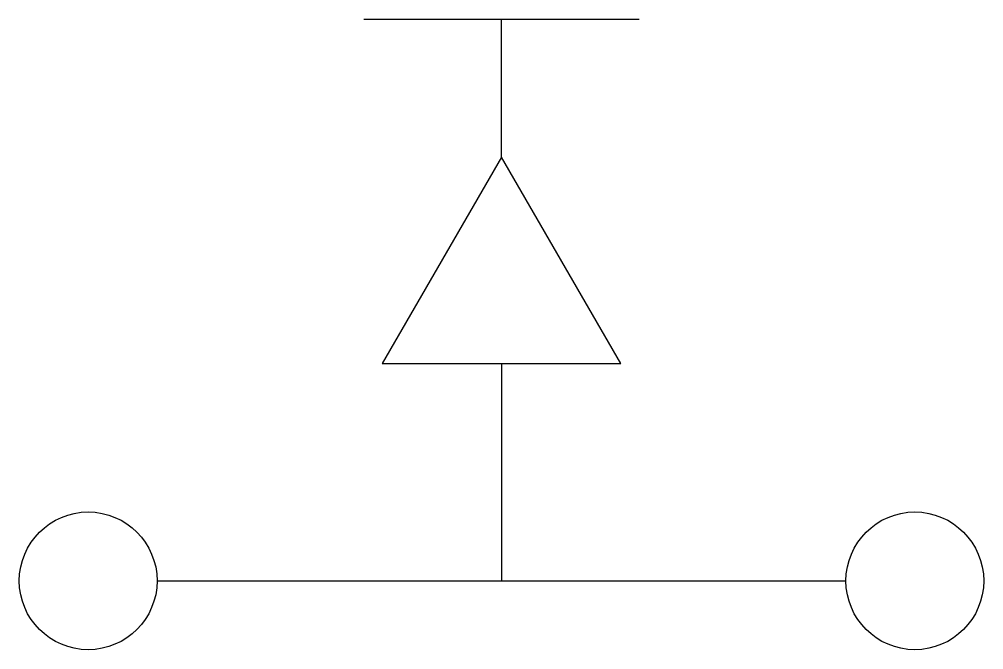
# Model space of a CAD drawing. Header units: millimetres. Extents: x -2933.06 to -2932.477, y 3746.202 to 3746.584.
import ezdxf

# ---------------------------------------------------------------- set-up
doc = ezdxf.new("R2010")
doc.units = ezdxf.units.MM
doc.header["$LTSCALE"] = 10
doc.layers.add('Ele_diagramas', color=2, linetype='Continuous')

msp = doc.modelspace()

# ---------------------------------------------------------------- linework, layer by layer
at = {"layer": 'Ele_diagramas', "color": 3}
for p, q in [((-2932.85151, 3746.58376), (-2932.68484, 3746.58376)), ((-2932.76817, 3746.50043), (-2932.76817, 3746.58376)), ((-2932.76817, 3746.50043), (-2932.84034, 3746.37543)), ((-2932.696, 3746.37543), (-2932.76817, 3746.50043)), ((-2932.84034, 3746.37543), (-2932.696, 3746.37543)), ((-2932.76817, 3746.37543), (-2932.76817, 3746.24404))]:
    msp.add_line(p, q, dxfattribs=at)
at = {"layer": 'Ele_diagramas', "color": 4}
msp.add_line((-2932.97651, 3746.24404), (-2932.55984, 3746.24404), dxfattribs=at)
at = {"layer": 'Ele_diagramas', "color": 2}
for centre in [(-2933.01817, 3746.24404), (-2932.51817, 3746.24404)]:
    msp.add_circle(centre, 0.04167, dxfattribs=at)

doc.saveas('drawing.dxf')
